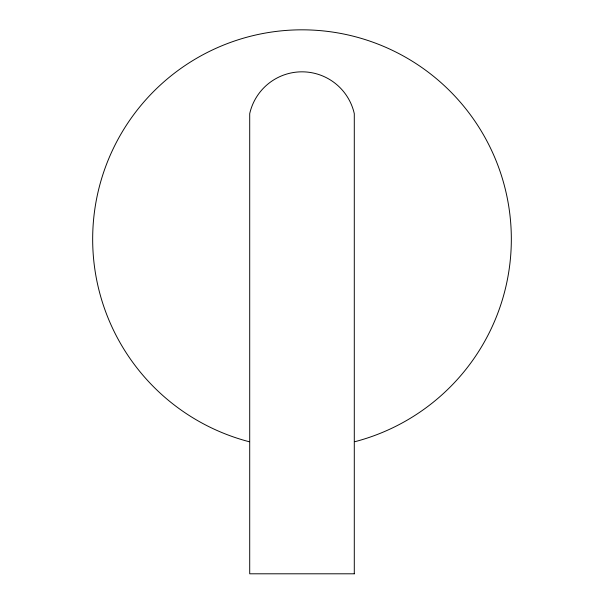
<?xml version="1.0" encoding="UTF-8"?>
<svg xmlns="http://www.w3.org/2000/svg" width="604" height="604" viewBox="0 0 604 604"><rect width="100%" height="100%" fill="white"/><g stroke="black" fill="none" stroke-linecap="round" stroke-linejoin="round"><path stroke-width="0.91" d="M249.331 441.758A209.331 209.331 0 0 1 130.17 119.6A209.331 209.331 0 0 1 473.664 119.358A209.331 209.331 0 0 1 354.948 441.683M354.291 573.8L249.709 573.8L249.709 113.665A53.597 53.597 0 0 1 354.291 113.665L354.291 573.8"/></g></svg>
